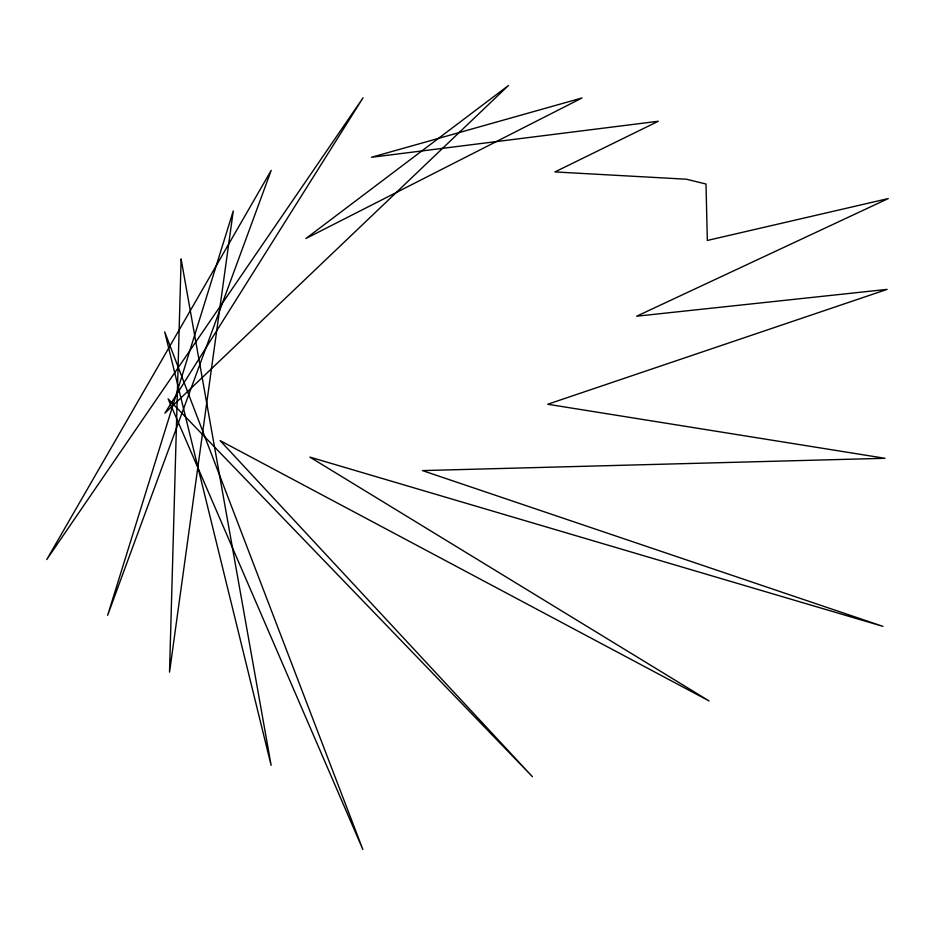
<?xml version="1.0" encoding="UTF-8"?>
<svg xmlns="http://www.w3.org/2000/svg" width="935" height="935" viewBox="0 0 935 935"><rect width="100%" height="100%" fill="white"/><g stroke="black" fill="none" stroke-linecap="round" stroke-linejoin="round"><path stroke-width="1.4" d="M181.121 259.147L169.527 672.148L233.271 210.913L107.618 615.382L271.208 170.38L46.75 559.551L363.06 97.789L164.876 413.2L508.43 85.529L305.874 238.53L582.061 97.953L371.464 157.279L658.298 121.258L554.923 171.935L686.383 179.216L705.995 184.008L707.339 240.447L888.25 198.571L636.653 316.205L887.116 289.382L547.723 404.247L885.013 458.302L422.456 470.585L882.921 626.368L309.894 457.11L709.092 700.946L220.111 440.607L532.447 776.716L168.113 398.848L362.85 849.471L164.7 331.89L271.138 765.356L181.121 259.147"/></g></svg>
